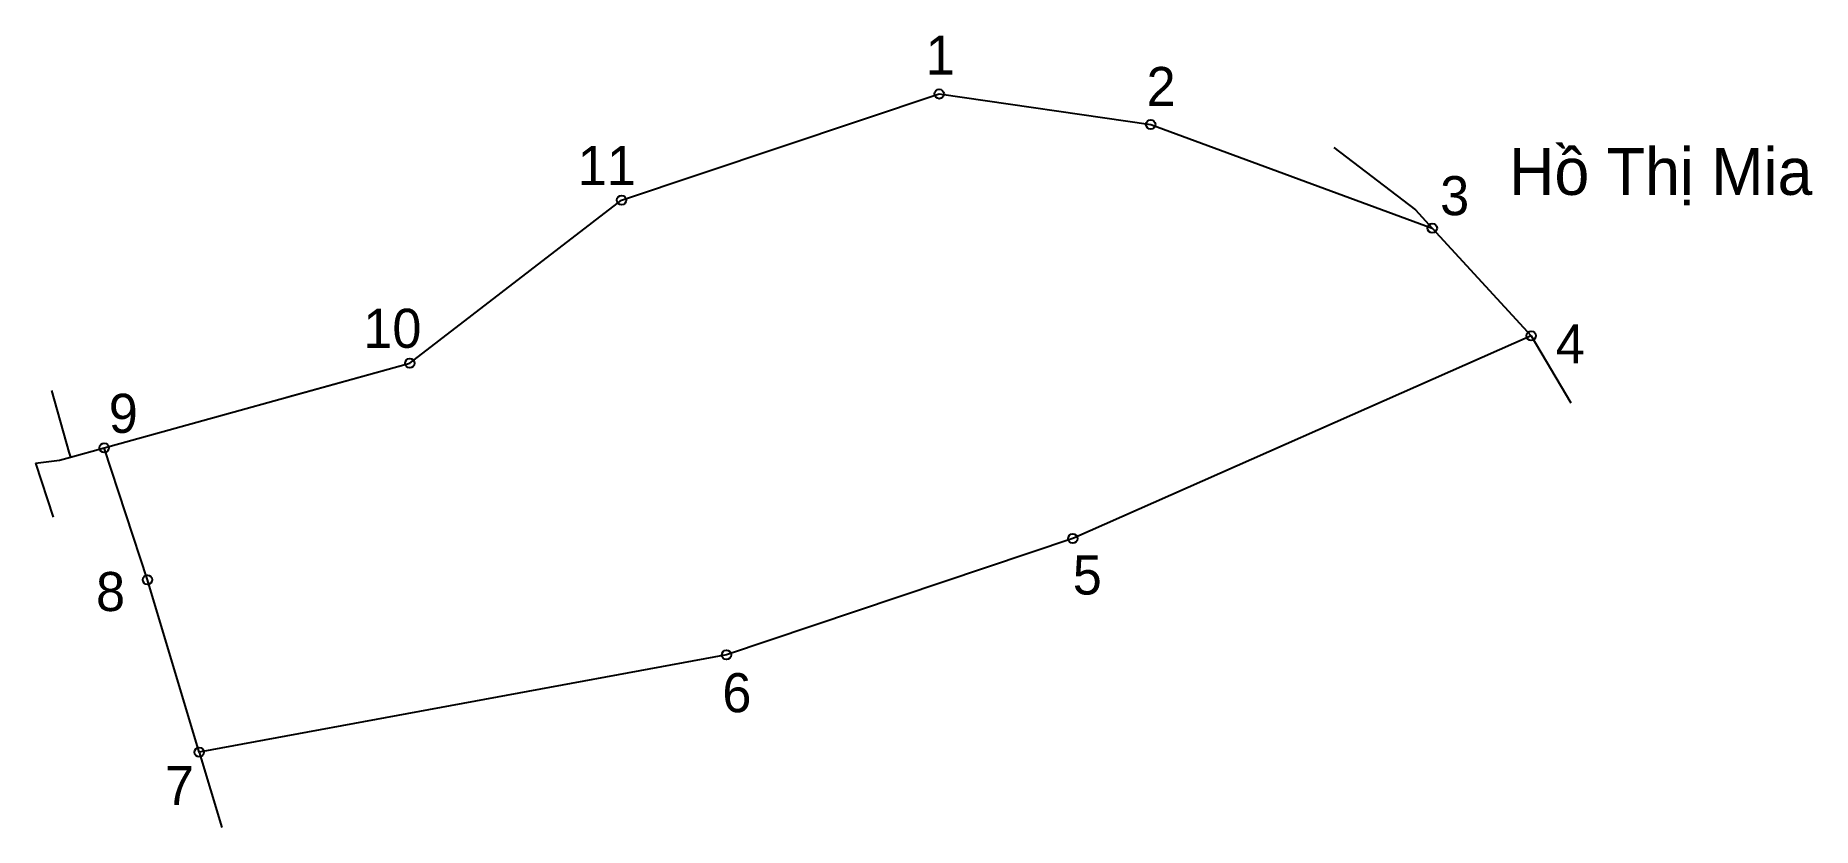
# Model space of a CAD drawing. Extents: x 547541 to 547795, y 1821427 to 1821540.
import ezdxf

# ---------------------------------------------------------------- set-up
doc = ezdxf.new("R2010")
doc.units = 0
for name, color, linetype in [('CanhThua', 7, 'Continuous'), ('MocDinhThua', 7, 'Continuous'), ('RauThua', 7, 'Continuous'), ('SoHieuDinhThua', 7, 'Continuous'), ('TenChuLanCan', 7, 'Continuous')]:
    doc.layers.add(name, color=color, linetype=linetype)

msp = doc.modelspace()

# ---------------------------------------------------------------- linework, layer by layer
at = {"layer": 'CanhThua'}
for p, q in [((547625.03, 1821516.77), (547670.39, 1821531.92)), ((547670.39, 1821531.92), (547700.56, 1821527.58)), ((547700.56, 1821527.58), (547740.76, 1821512.76)), ((547594.81, 1821493.46), (547625.03, 1821516.77)), ((547740.76, 1821512.76), (547754.88, 1821497.38)), ((547754.88, 1821497.38), (547689.43, 1821468.42)), ((547551.19, 1821481.39), (547594.81, 1821493.46)), ((547557.35, 1821462.53), (547551.19, 1821481.39)), ((547689.43, 1821468.42), (547640.01, 1821451.81)), ((547564.75, 1821437.91), (547557.35, 1821462.53)), ((547640.01, 1821451.81), (547564.75, 1821437.91))]:
    msp.add_line(p, q, dxfattribs=at)
at = {"layer": 'MocDinhThua'}
for centre in [(547670.39, 1821531.92), (547700.56, 1821527.58), (547625.03, 1821516.77), (547740.76, 1821512.76), (547754.88, 1821497.38), (547594.81, 1821493.46), (547551.19, 1821481.39), (547689.43, 1821468.42), (547557.35, 1821462.53), (547640.01, 1821451.81), (547564.75, 1821437.91)]:
    msp.add_circle(centre, 0.67, dxfattribs=at)
at = {"layer": 'RauThua'}
for p, q in [((547726.71, 1821524.27), (547738.35, 1821515.39)), ((547738.35, 1821515.39), (547740.76, 1821512.76)), ((547754.88, 1821497.38), (547760.54, 1821487.81)), ((547577.27, 1821488.6), (547594.81, 1821493.46)), ((547543.68, 1821489.59), (547546.14, 1821480.76)), ((547546.37, 1821480.06), (547551.19, 1821481.39)), ((547546.37, 1821480.06), (547551.19, 1821481.39)), ((547541.39, 1821479.21), (547544.8, 1821479.62)), ((547541.39, 1821479.21), (547543.91, 1821471.47)), ((547544.8, 1821479.62), (547546.37, 1821480.06)), ((547546.14, 1821480.76), (547546.37, 1821480.06)), ((547564.75, 1821437.91), (547567.98, 1821427.16))]:
    msp.add_line(p, q, dxfattribs=at)

# ---------------------------------------------------------------- texts
at = {"layer": 'SoHieuDinhThua'}
for s, height, p in [('1', 5.58, (547668.44, 1821534.69)), ('2', 5.58, (547699.97, 1821530.2)), ('11', 5.582, (547618.78, 1821518.9)), ('3', 5.58, (547741.88, 1821514.61)), ('10', 5.582, (547588.17, 1821495.66)), ('4', 5.58, (547758.37, 1821493.45)), ('9', 5.58, (547551.84, 1821483.52)), ('8', 5.58, (547550.02, 1821458.07)), ('5', 5.58, (547689.44, 1821460.43)), ('6', 5.58, (547639.42, 1821443.62)), ('7', 5.58, (547559.85, 1821430.36))]:
    msp.add_text(s, height=height, dxfattribs=at).set_placement(p)
at = {"layer": 'TenChuLanCan'}
msp.add_text('Hồ Thị Mia', height=6.698, dxfattribs=at).set_placement((547751.72, 1821517.51))

doc.saveas('drawing.dxf')
